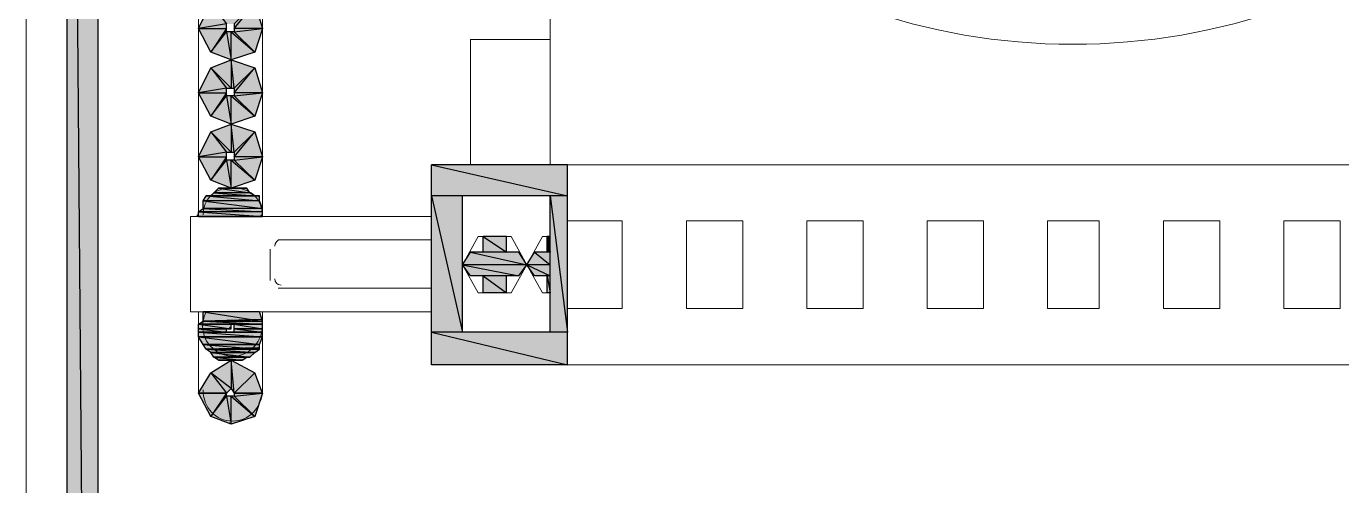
# Model space of a CAD drawing. Header units: millimetres. Extents: x 50 to 186, y -32 to 33.
# Drawn here: x 112.392 to 113.566, y -7.509 to -7.098 of the extents above; entities that cross this region are included whole.
import ezdxf

# ---------------------------------------------------------------- set-up
doc = ezdxf.new("R2010")
doc.units = ezdxf.units.MM
doc.layers.add('Prumada Eletrica', color=40, linetype='Continuous', lineweight=30)

msp = doc.modelspace()

# ---------------------------------------------------------------- hatches: boundary and pattern name
at = {"layer": 'Prumada Eletrica', "true_color": 0x000007}
h = msp.add_hatch(color=7, dxfattribs=at)
h.paths.add_polyline_path([(112.456, -5.9843), (112.4281, -5.9843), (112.456, -9.3282)])
h.paths.add_polyline_path([(112.4281, -5.9843), (112.456, -9.3282), (112.4281, -9.3282)])
h = msp.add_hatch(color=7, dxfattribs=at)
h.paths.add_polyline_path([(112.5957, -7.1213), (112.5775, -7.1031), (112.6026, -7.1003)])
h.paths.add_polyline_path([(112.5775, -7.1031), (112.6026, -7.1003), (112.5775, -7.1003)])
h.paths.add_polyline_path([(112.6026, -7.1003), (112.5775, -7.1003), (112.5957, -7.078)])
h.paths.add_polyline_path([(112.5775, -7.1003), (112.5957, -7.078), (112.5775, -7.0961)])
h.paths.add_polyline_path([(112.5957, -7.078), (112.5775, -7.0961), (112.5747, -7.071)])
h.paths.add_polyline_path([(112.5775, -7.0961), (112.5747, -7.071), (112.5747, -7.0961)])
h.paths.add_polyline_path([(112.5747, -7.071), (112.5747, -7.0961), (112.5566, -7.078)])
h.paths.add_polyline_path([(112.5747, -7.0961), (112.5566, -7.078), (112.5705, -7.0961)])
h.paths.add_polyline_path([(112.5566, -7.078), (112.5705, -7.0961), (112.5454, -7.1003)])
h.paths.add_polyline_path([(112.5705, -7.0961), (112.5454, -7.1003), (112.5705, -7.1003)])
h.paths.add_polyline_path([(112.5454, -7.1003), (112.5705, -7.1003), (112.5566, -7.1213)])
h.paths.add_polyline_path([(112.5705, -7.1003), (112.5566, -7.1213), (112.5705, -7.1031)])
h.paths.add_polyline_path([(112.5566, -7.1213), (112.5705, -7.1031), (112.5747, -7.1283)])
h.paths.add_polyline_path([(112.5705, -7.1031), (112.5747, -7.1283), (112.5747, -7.1031)])
h.paths.add_polyline_path([(112.5747, -7.1283), (112.5747, -7.1031), (112.5957, -7.1213)])
h.paths.add_polyline_path([(112.5747, -7.1031), (112.5957, -7.1213), (112.5775, -7.1031)])
h = msp.add_hatch(color=7, dxfattribs=at)
h.paths.add_polyline_path([(112.5957, -7.1786), (112.5775, -7.1604), (112.6026, -7.1576)])
h.paths.add_polyline_path([(112.5775, -7.1604), (112.6026, -7.1576), (112.5775, -7.1576)])
h.paths.add_polyline_path([(112.6026, -7.1576), (112.5775, -7.1576), (112.5957, -7.1353)])
h.paths.add_polyline_path([(112.5775, -7.1576), (112.5957, -7.1353), (112.5775, -7.1534)])
h.paths.add_polyline_path([(112.5957, -7.1353), (112.5775, -7.1534), (112.5747, -7.1283)])
h.paths.add_polyline_path([(112.5775, -7.1534), (112.5747, -7.1283), (112.5747, -7.1534)])
h.paths.add_polyline_path([(112.5747, -7.1283), (112.5747, -7.1534), (112.5566, -7.1353)])
h.paths.add_polyline_path([(112.5747, -7.1534), (112.5566, -7.1353), (112.5705, -7.1534)])
h.paths.add_polyline_path([(112.5566, -7.1353), (112.5705, -7.1534), (112.5454, -7.1576)])
h.paths.add_polyline_path([(112.5705, -7.1534), (112.5454, -7.1576), (112.5705, -7.1576)])
h.paths.add_polyline_path([(112.5454, -7.1576), (112.5705, -7.1576), (112.5566, -7.1786)])
h.paths.add_polyline_path([(112.5705, -7.1576), (112.5566, -7.1786), (112.5705, -7.1604)])
h.paths.add_polyline_path([(112.5566, -7.1786), (112.5705, -7.1604), (112.5747, -7.1855)])
h.paths.add_polyline_path([(112.5705, -7.1604), (112.5747, -7.1855), (112.5747, -7.1604)])
h.paths.add_polyline_path([(112.5747, -7.1855), (112.5747, -7.1604), (112.5957, -7.1786)])
h.paths.add_polyline_path([(112.5747, -7.1604), (112.5957, -7.1786), (112.5775, -7.1604)])
h = msp.add_hatch(color=7, dxfattribs=at)
h.paths.add_polyline_path([(112.5957, -7.2358), (112.5775, -7.2177), (112.6026, -7.2149)])
h.paths.add_polyline_path([(112.5775, -7.2177), (112.6026, -7.2149), (112.5775, -7.2149)])
h.paths.add_polyline_path([(112.6026, -7.2149), (112.5775, -7.2149), (112.5957, -7.1925)])
h.paths.add_polyline_path([(112.5775, -7.2149), (112.5957, -7.1925), (112.5775, -7.2107)])
h.paths.add_polyline_path([(112.5957, -7.1925), (112.5775, -7.2107), (112.5747, -7.1855)])
h.paths.add_polyline_path([(112.5775, -7.2107), (112.5747, -7.1855), (112.5747, -7.2107)])
h.paths.add_polyline_path([(112.5747, -7.1855), (112.5747, -7.2107), (112.5566, -7.1925)])
h.paths.add_polyline_path([(112.5747, -7.2107), (112.5566, -7.1925), (112.5705, -7.2107)])
h.paths.add_polyline_path([(112.5566, -7.1925), (112.5705, -7.2107), (112.5454, -7.2149)])
h.paths.add_polyline_path([(112.5705, -7.2107), (112.5454, -7.2149), (112.5705, -7.2149)])
h.paths.add_polyline_path([(112.5454, -7.2149), (112.5705, -7.2149), (112.5566, -7.2358)])
h.paths.add_polyline_path([(112.5705, -7.2149), (112.5566, -7.2358), (112.5705, -7.2177)])
h.paths.add_polyline_path([(112.5566, -7.2358), (112.5705, -7.2177), (112.5747, -7.2428)])
h.paths.add_polyline_path([(112.5705, -7.2177), (112.5747, -7.2428), (112.5747, -7.2177)])
h.paths.add_polyline_path([(112.5747, -7.2428), (112.5747, -7.2177), (112.5957, -7.2358)])
h.paths.add_polyline_path([(112.5747, -7.2177), (112.5957, -7.2358), (112.5775, -7.2177)])
h = msp.add_hatch(color=7, dxfattribs=at)
h.paths.add_polyline_path([(112.875, -7.2219), (112.7535, -7.2219), (112.875, -7.2498)])
h.paths.add_polyline_path([(112.7535, -7.2219), (112.875, -7.2498), (112.7535, -7.2498)])
h = msp.add_hatch(color=7, dxfattribs=at)
h.paths.add_polyline_path([(112.5915, -7.247), (112.5593, -7.247), (112.5957, -7.2498)])
h.paths.add_polyline_path([(112.5593, -7.247), (112.5957, -7.2498), (112.5566, -7.2498)])
h = msp.add_hatch(color=7, dxfattribs=at)
h.paths.add_polyline_path([(112.5887, -7.2428), (112.5635, -7.2428), (112.5915, -7.247)])
h.paths.add_polyline_path([(112.5635, -7.2428), (112.5915, -7.247), (112.5593, -7.247)])
h = msp.add_hatch(color=7, dxfattribs=at)
h.paths.add_polyline_path([(112.5999, -7.2498), (112.5524, -7.2498), (112.5999, -7.254)])
h.paths.add_polyline_path([(112.5524, -7.2498), (112.5999, -7.254), (112.5496, -7.254)])
h = msp.add_hatch(color=7, dxfattribs=at)
h.paths.add_polyline_path([(112.5999, -7.254), (112.5496, -7.254), (112.6026, -7.261)])
h.paths.add_polyline_path([(112.5496, -7.254), (112.6026, -7.261), (112.5496, -7.261)])
h = msp.add_hatch(color=7, dxfattribs=at)
h.paths.add_polyline_path([(112.7814, -7.2498), (112.7535, -7.2498), (112.7814, -7.3713)])
h.paths.add_polyline_path([(112.7535, -7.2498), (112.7814, -7.3713), (112.7535, -7.3713)])
h = msp.add_hatch(color=7, dxfattribs=at)
h.paths.add_polyline_path([(112.875, -7.2498), (112.8597, -7.2498), (112.875, -7.3713)])
h.paths.add_polyline_path([(112.8597, -7.2498), (112.875, -7.3713), (112.8597, -7.3713)])
h = msp.add_hatch(color=7, dxfattribs=at)
h.paths.add_polyline_path([(112.6026, -7.261), (112.5496, -7.261), (112.6026, -7.2638)])
h.paths.add_polyline_path([(112.5496, -7.261), (112.6026, -7.2638), (112.5454, -7.2638)])
h = msp.add_hatch(color=7, dxfattribs=at)
h.paths.add_polyline_path([(112.6026, -7.2638), (112.5454, -7.2638), (112.6026, -7.268)])
h.paths.add_polyline_path([(112.5454, -7.2638), (112.6026, -7.268), (112.5454, -7.268)])
h.paths.add_polyline_path([(112.6026, -7.268), (112.5454, -7.268)])
h.paths.add_polyline_path([(112.5454, -7.268), (112.6026, -7.268)])
h = msp.add_hatch(color=7, dxfattribs=at)
h.paths.add_polyline_path([(112.8205, -7.2861), (112.7996, -7.2861), (112.8205, -7.3001)])
h.paths.add_polyline_path([(112.7996, -7.2861), (112.8205, -7.3001), (112.7996, -7.3001)])
h = msp.add_hatch(color=7, dxfattribs=at)
h.paths.add_polyline_path([(112.8597, -7.2861), (112.8569, -7.2861), (112.8597, -7.3001)])
h.paths.add_polyline_path([(112.8569, -7.2861), (112.8597, -7.3001), (112.8569, -7.3001)])
h = msp.add_hatch(color=7, dxfattribs=at)
h.paths.add_polyline_path([(112.8317, -7.3001), (112.7884, -7.3001), (112.8387, -7.3112)])
h.paths.add_polyline_path([(112.7884, -7.3001), (112.8387, -7.3112), (112.7814, -7.3112)])
h = msp.add_hatch(color=7, dxfattribs=at)
h.paths.add_polyline_path([(112.8597, -7.3001), (112.8457, -7.3001), (112.8597, -7.3112)])
h.paths.add_polyline_path([(112.8457, -7.3001), (112.8597, -7.3112), (112.8387, -7.3112)])
h = msp.add_hatch(color=7, dxfattribs=at)
h.paths.add_polyline_path([(112.8387, -7.3112), (112.7814, -7.3112), (112.8317, -7.321)])
h.paths.add_polyline_path([(112.7814, -7.3112), (112.8317, -7.321), (112.7884, -7.321)])
h = msp.add_hatch(color=7, dxfattribs=at)
h.paths.add_polyline_path([(112.8597, -7.3112), (112.8387, -7.3112), (112.8597, -7.321)])
h.paths.add_polyline_path([(112.8387, -7.3112), (112.8597, -7.321), (112.8457, -7.321)])
h = msp.add_hatch(color=7, dxfattribs=at)
h.paths.add_polyline_path([(112.8205, -7.321), (112.7996, -7.321), (112.8205, -7.3364)])
h.paths.add_polyline_path([(112.7996, -7.321), (112.8205, -7.3364), (112.7996, -7.3364)])
h = msp.add_hatch(color=7, dxfattribs=at)
h.paths.add_polyline_path([(112.8597, -7.321), (112.8569, -7.321), (112.8597, -7.3364)])
h.paths.add_polyline_path([(112.8569, -7.321), (112.8597, -7.3364), (112.8569, -7.3364)])
h = msp.add_hatch(color=7, dxfattribs=at)
h.paths.add_polyline_path([(112.5999, -7.3532), (112.5496, -7.3532), (112.6026, -7.3615)])
h.paths.add_polyline_path([(112.5496, -7.3532), (112.6026, -7.3615), (112.5496, -7.3615)])
h.paths.add_polyline_path([(112.6026, -7.3615), (112.5496, -7.3615)])
h.paths.add_polyline_path([(112.5496, -7.3615), (112.6026, -7.3615), (112.6026, -7.3601)])
h = msp.add_hatch(color=7, dxfattribs=at)
h.paths.add_polyline_path([(112.6026, -7.3615), (112.5496, -7.3615), (112.6026, -7.3643)])
h.paths.add_polyline_path([(112.5496, -7.3615), (112.6026, -7.3643), (112.5454, -7.3643)])
h.paths.add_polyline_path([(112.6026, -7.3643), (112.5454, -7.3643)])
h.paths.add_polyline_path([(112.5454, -7.3643), (112.6026, -7.3643)])
h.paths.add_polyline_path([(112.6026, -7.3643), (112.5454, -7.3643)])
h.paths.add_polyline_path([(112.6026, -7.3643), (112.5454, -7.3643)])
h = msp.add_hatch(color=7, dxfattribs=at)
h.paths.add_polyline_path([(112.5454, -7.3643), (112.5747, -7.3643), (112.5733, -7.3643)])
h.paths.add_polyline_path([(112.5747, -7.3643), (112.5733, -7.3643), (112.5454, -7.3643)])
h = msp.add_hatch(color=7, dxfattribs=at)
h.paths.add_polyline_path([(112.5454, -7.3643), (112.5747, -7.3643), (112.5733, -7.3643)])
h.paths.add_polyline_path([(112.5747, -7.3643), (112.5733, -7.3643), (112.5454, -7.3643)])
h = msp.add_hatch(color=7, dxfattribs=at)
h.paths.add_polyline_path([(112.5747, -7.3643), (112.5454, -7.3643), (112.5747, -7.3685)])
h.paths.add_polyline_path([(112.5454, -7.3643), (112.5747, -7.3685), (112.5454, -7.3685)])
h = msp.add_hatch(color=7, dxfattribs=at)
h.paths.add_polyline_path([(112.6026, -7.3643), (112.5775, -7.3643), (112.6026, -7.3685)])
h.paths.add_polyline_path([(112.5775, -7.3643), (112.6026, -7.3685), (112.5775, -7.3685)])
h = msp.add_hatch(color=7, dxfattribs=at)
h.paths.add_polyline_path([(112.5705, -7.3685), (112.5454, -7.3685)])
h.paths.add_polyline_path([(112.5705, -7.3685), (112.5454, -7.3685), (112.5747, -7.3685)])
h = msp.add_hatch(color=7, dxfattribs=at)
h.paths.add_polyline_path([(112.5705, -7.3685), (112.5454, -7.3685), (112.5705, -7.3713)])
h.paths.add_polyline_path([(112.5454, -7.3685), (112.5705, -7.3713), (112.5454, -7.3713)])
h = msp.add_hatch(color=7, dxfattribs=at)
h.paths.add_polyline_path([(112.5747, -7.3713), (112.5733, -7.3713), (112.5454, -7.3713)])
h.paths.add_polyline_path([(112.5747, -7.3713), (112.5454, -7.3713), (112.5705, -7.3713)])
h = msp.add_hatch(color=7, dxfattribs=at)
h.paths.add_polyline_path([(112.5454, -7.3713), (112.5747, -7.3713), (112.5733, -7.3713)])
h.paths.add_polyline_path([(112.5747, -7.3713), (112.5733, -7.3713), (112.5454, -7.3713)])
h = msp.add_hatch(color=7, dxfattribs=at)
h.paths.add_polyline_path([(112.5454, -7.3713), (112.5747, -7.3713), (112.5733, -7.3713)])
h.paths.add_polyline_path([(112.5747, -7.3713), (112.5733, -7.3713), (112.5454, -7.3713)])
h = msp.add_hatch(color=7, dxfattribs=at)
h.paths.add_polyline_path([(112.5454, -7.3713), (112.5747, -7.3713), (112.5733, -7.3713)])
h.paths.add_polyline_path([(112.5747, -7.3713), (112.5733, -7.3713), (112.5454, -7.3713)])
h = msp.add_hatch(color=7, dxfattribs=at)
h.paths.add_polyline_path([(112.6026, -7.3713), (112.5454, -7.3713), (112.6026, -7.3755)])
h.paths.add_polyline_path([(112.5454, -7.3713), (112.6026, -7.3755), (112.5454, -7.3755)])
h.paths.add_polyline_path([(112.6026, -7.3755), (112.5454, -7.3755)])
h.paths.add_polyline_path([(112.5454, -7.3755), (112.6026, -7.3755)])
h = msp.add_hatch(color=7, dxfattribs=at)
h.paths.add_polyline_path([(112.6026, -7.3755), (112.5454, -7.3755), (112.5999, -7.3825)])
h.paths.add_polyline_path([(112.5454, -7.3755), (112.5999, -7.3825), (112.5496, -7.3825)])
h.paths.add_polyline_path([(112.5999, -7.3825), (112.5496, -7.3825)])
h.paths.add_polyline_path([(112.5496, -7.3825), (112.5999, -7.3825), (112.5985, -7.3825)])
h = msp.add_hatch(color=7, dxfattribs=at)
h.paths.add_polyline_path([(112.6026, -7.3685), (112.5775, -7.3685), (112.6026, -7.3713)])
h.paths.add_polyline_path([(112.5775, -7.3685), (112.6026, -7.3713), (112.5775, -7.3713)])
h = msp.add_hatch(color=7, dxfattribs=at)
h.paths.add_polyline_path([(112.875, -7.3713), (112.7535, -7.3713), (112.875, -7.4006)])
h.paths.add_polyline_path([(112.7535, -7.3713), (112.875, -7.4006), (112.7535, -7.4006)])
h = msp.add_hatch(color=7, dxfattribs=at)
h.paths.add_polyline_path([(112.5999, -7.3825), (112.5496, -7.3825), (112.5999, -7.3867)])
h.paths.add_polyline_path([(112.5496, -7.3825), (112.5999, -7.3867), (112.5524, -7.3867)])
h.paths.add_polyline_path([(112.5999, -7.3867), (112.5524, -7.3867)])
h.paths.add_polyline_path([(112.5524, -7.3867), (112.5999, -7.3867), (112.5985, -7.3853)])
h = msp.add_hatch(color=7, dxfattribs=at)
h.paths.add_polyline_path([(112.5999, -7.3867), (112.5524, -7.3867), (112.5957, -7.3895)])
h.paths.add_polyline_path([(112.5524, -7.3867), (112.5957, -7.3895), (112.5566, -7.3895)])
h.paths.add_polyline_path([(112.5957, -7.3895), (112.5566, -7.3895)])
h.paths.add_polyline_path([(112.5566, -7.3895), (112.5957, -7.3895)])
h = msp.add_hatch(color=7, dxfattribs=at)
h.paths.add_polyline_path([(112.6026, -7.4258), (112.5957, -7.4076), (112.5775, -7.4258)])
h.paths.add_polyline_path([(112.5957, -7.4076), (112.5775, -7.4258), (112.5747, -7.3965)])
h.paths.add_polyline_path([(112.5775, -7.4258), (112.5747, -7.3965), (112.5747, -7.4216)])
h.paths.add_polyline_path([(112.5747, -7.3965), (112.5747, -7.4216), (112.5566, -7.4076)])
h.paths.add_polyline_path([(112.5747, -7.4216), (112.5566, -7.4076), (112.5705, -7.4258)])
h.paths.add_polyline_path([(112.5566, -7.4076), (112.5705, -7.4258), (112.5454, -7.4258)])
h = msp.add_hatch(color=7, dxfattribs=at)
h.paths.add_polyline_path([(112.5957, -7.3895), (112.5566, -7.3895), (112.5915, -7.3937)])
h.paths.add_polyline_path([(112.5566, -7.3895), (112.5915, -7.3937), (112.5593, -7.3937)])
h = msp.add_hatch(color=7, dxfattribs=at)
h.paths.add_polyline_path([(112.5887, -7.3937), (112.5593, -7.3937)])
h.paths.add_polyline_path([(112.5887, -7.3937), (112.5593, -7.3937), (112.5915, -7.3937)])
h = msp.add_hatch(color=7, dxfattribs=at)
h.paths.add_polyline_path([(112.5887, -7.3937), (112.5593, -7.3937), (112.5845, -7.3965)])
h.paths.add_polyline_path([(112.5593, -7.3937), (112.5845, -7.3965), (112.5635, -7.3965)])
h.paths.add_polyline_path([(112.5845, -7.3965), (112.5635, -7.3965)])
h.paths.add_polyline_path([(112.5635, -7.3965), (112.5845, -7.3965)])
h = msp.add_hatch(color=7, dxfattribs=at)
h.paths.add_polyline_path([(112.5454, -7.4258), (112.5705, -7.4258), (112.5566, -7.4467)])
h.paths.add_polyline_path([(112.5705, -7.4258), (112.5566, -7.4467), (112.5705, -7.4286)])
h.paths.add_polyline_path([(112.5566, -7.4467), (112.5705, -7.4286), (112.5747, -7.4537)])
h.paths.add_polyline_path([(112.5705, -7.4286), (112.5747, -7.4537), (112.5747, -7.4286)])
h.paths.add_polyline_path([(112.5747, -7.4537), (112.5747, -7.4286), (112.5957, -7.4467)])
h.paths.add_polyline_path([(112.5747, -7.4286), (112.5957, -7.4467), (112.5775, -7.4286)])
h.paths.add_polyline_path([(112.5957, -7.4467), (112.5775, -7.4286), (112.6026, -7.4258)])
h.paths.add_polyline_path([(112.5775, -7.4286), (112.6026, -7.4258), (112.5775, -7.4258)])

# ---------------------------------------------------------------- linework, layer by layer
at = {"layer": 'Prumada Eletrica', "color": 7, "linetype": 'Continuous', "lineweight": 20, "true_color": 0x000007}
for points in [[(112.3917, -5.6198), (114.248, -5.6198), (114.248, -9.3282), (112.3917, -9.3282)], [(113.322, -7.2219), (113.8933, -7.2219), (113.8933, -7.4006), (112.7535, -7.4006), (112.7535, -7.2219)], [(112.875, -7.3504), (112.9239, -7.3504), (112.9239, -7.2721), (112.875, -7.2721)], [(112.9812, -7.3504), (113.0315, -7.3504), (113.0315, -7.2721), (112.9812, -7.2721)], [(113.0887, -7.3504), (113.139, -7.3504), (113.139, -7.2721), (113.0887, -7.2721)], [(113.1963, -7.3504), (113.2466, -7.3504), (113.2466, -7.2721), (113.1963, -7.2721)], [(113.3038, -7.3504), (113.3499, -7.3504), (113.3499, -7.2721), (113.3038, -7.2721)], [(113.4072, -7.3504), (113.4575, -7.3504), (113.4575, -7.2721), (113.4072, -7.2721)], [(113.5147, -7.3504), (113.565, -7.3504), (113.565, -7.2721), (113.5147, -7.2721)], [(112.7954, -7.2861), (112.7814, -7.3112), (112.7954, -7.3364), (112.8247, -7.3364), (112.8387, -7.3112), (112.8247, -7.2861)]]:
    msp.add_lwpolyline(points, close=True, dxfattribs=at)
for points in [[(112.456, -9.3282), (112.456, -5.7692), (112.456, -5.7692)], [(114.248, -5.8488), (114.248, -9.3282), (112.3917, -9.3282), (112.3917, -5.8488)], [(112.4281, -5.9843), (112.4281, -9.3282), (112.456, -9.3282), (112.4127, -9.3282)], [(112.5454, -7.268), (112.5454, -6.3601), (112.5454, -6.3601)], [(112.6026, -6.3601), (112.6026, -7.268), (112.6026, -7.268)], [(112.8597, -7.2219), (112.8597, -6.8783), (112.8597, -6.8783)], [(112.7884, -7.2219), (112.7884, -7.1101), (112.8597, -7.1101)], [(112.875, -7.2219), (112.875, -7.4006), (112.875, -7.4006)], [(112.5775, -7.2428), (112.5747, -7.2428), (112.5705, -7.2428)], [(112.8597, -7.2498), (112.7814, -7.2498), (112.7814, -7.3713), (112.8597, -7.3713)], [(112.8597, -7.2498), (112.8597, -7.3713), (112.8597, -7.3713)], [(112.5384, -7.268), (112.6459, -7.268), (112.6459, -7.268)], [(112.7535, -7.268), (112.5384, -7.268), (112.5384, -7.3532), (112.7535, -7.3532)], [(112.5454, -7.268), (112.544, -7.2666), (112.544, -7.2666)], [(112.6026, -7.268), (112.6013, -7.2666), (112.6013, -7.2666)], [(112.6166, -7.2889), (112.7535, -7.2889), (112.7535, -7.2889)], [(112.7996, -7.2861), (112.7996, -7.3001), (112.7996, -7.3001)], [(112.8205, -7.2861), (112.8205, -7.3001), (112.8205, -7.3001)], [(112.8597, -7.2861), (112.8527, -7.2861), (112.8387, -7.3112), (112.8527, -7.3364), (112.8597, -7.3364)], [(112.8527, -7.2861), (112.8569, -7.2861), (112.8569, -7.3001)], [(112.6096, -7.3252), (112.6096, -7.2973), (112.6096, -7.2973)], [(112.7884, -7.3001), (112.7996, -7.3001), (112.7996, -7.3001)], [(112.8205, -7.3001), (112.8317, -7.3001), (112.8317, -7.3001)], [(112.8457, -7.3001), (112.8569, -7.3001), (112.8569, -7.3001)], [(112.7884, -7.321), (112.7996, -7.321), (112.7996, -7.321)], [(112.7996, -7.321), (112.7996, -7.3364), (112.7996, -7.3364)], [(112.8205, -7.321), (112.8205, -7.3364), (112.8205, -7.3364)], [(112.8205, -7.321), (112.8317, -7.321), (112.8317, -7.321)], [(112.8457, -7.321), (112.8569, -7.321), (112.8569, -7.321)], [(112.8569, -7.321), (112.8569, -7.3364), (112.8569, -7.3364)], [(112.7535, -7.3322), (112.6166, -7.3322), (112.6166, -7.3322)], [(112.5454, -7.4258), (112.5454, -7.3532), (112.5454, -7.3532)], [(112.6026, -7.3532), (112.6026, -7.4258), (112.6026, -7.4258)], [(112.5747, -7.3685), (112.5733, -7.3671), (112.5733, -7.3671)], [(112.5747, -7.4537), (112.5733, -7.4523), (112.5733, -7.4523)]]:
    msp.add_lwpolyline(points, dxfattribs=at)
at = {"layer": 'Prumada Eletrica', "color": 7, "linetype": 'Continuous', "lineweight": -2, "true_color": 0x000007}
for points in [[(112.456, -5.9843), (112.4281, -5.9843), (112.456, -9.3282)], [(112.4281, -5.9843), (112.456, -9.3282), (112.4281, -9.3282)], [(112.5566, -7.078), (112.5705, -7.0961), (112.5454, -7.1003)], [(112.6026, -7.1003), (112.5775, -7.1003), (112.5957, -7.078)], [(112.5775, -7.1003), (112.5957, -7.078), (112.5775, -7.0961)], [(112.5705, -7.0961), (112.5454, -7.1003), (112.5705, -7.1003)], [(112.5454, -7.1003), (112.5705, -7.1003), (112.5566, -7.1213)], [(112.5705, -7.1003), (112.5566, -7.1213), (112.5705, -7.1031)], [(112.5566, -7.1213), (112.5705, -7.1031), (112.5747, -7.1283)], [(112.5705, -7.1031), (112.5747, -7.1283), (112.5747, -7.1031)], [(112.5747, -7.1283), (112.5747, -7.1031), (112.5957, -7.1213)], [(112.5747, -7.1031), (112.5957, -7.1213), (112.5775, -7.1031)], [(112.5957, -7.1213), (112.5775, -7.1031), (112.6026, -7.1003)], [(112.5775, -7.1031), (112.6026, -7.1003), (112.5775, -7.1003)], [(112.5747, -7.1283), (112.5747, -7.1534), (112.5566, -7.1353)], [(112.5957, -7.1353), (112.5775, -7.1534), (112.5747, -7.1283)], [(112.5775, -7.1534), (112.5747, -7.1283), (112.5747, -7.1534)], [(112.5566, -7.1353), (112.5705, -7.1534), (112.5454, -7.1576)], [(112.5747, -7.1534), (112.5566, -7.1353), (112.5705, -7.1534)], [(112.6026, -7.1576), (112.5775, -7.1576), (112.5957, -7.1353)], [(112.5775, -7.1576), (112.5957, -7.1353), (112.5775, -7.1534)], [(112.5705, -7.1534), (112.5454, -7.1576), (112.5705, -7.1576)], [(112.5454, -7.1576), (112.5705, -7.1576), (112.5566, -7.1786)], [(112.5705, -7.1576), (112.5566, -7.1786), (112.5705, -7.1604)], [(112.5566, -7.1786), (112.5705, -7.1604), (112.5747, -7.1855)], [(112.5705, -7.1604), (112.5747, -7.1855), (112.5747, -7.1604)], [(112.5747, -7.1855), (112.5747, -7.1604), (112.5957, -7.1786)], [(112.5747, -7.1604), (112.5957, -7.1786), (112.5775, -7.1604)], [(112.5957, -7.1786), (112.5775, -7.1604), (112.6026, -7.1576)], [(112.5775, -7.1604), (112.6026, -7.1576), (112.5775, -7.1576)], [(112.5747, -7.1855), (112.5747, -7.2107), (112.5566, -7.1925)], [(112.5957, -7.1925), (112.5775, -7.2107), (112.5747, -7.1855)], [(112.5775, -7.2107), (112.5747, -7.1855), (112.5747, -7.2107)], [(112.5566, -7.1925), (112.5705, -7.2107), (112.5454, -7.2149)], [(112.5747, -7.2107), (112.5566, -7.1925), (112.5705, -7.2107)], [(112.6026, -7.2149), (112.5775, -7.2149), (112.5957, -7.1925)], [(112.5775, -7.2149), (112.5957, -7.1925), (112.5775, -7.2107)], [(112.5705, -7.2107), (112.5454, -7.2149), (112.5705, -7.2149)], [(112.5454, -7.2149), (112.5705, -7.2149), (112.5566, -7.2358)], [(112.5705, -7.2149), (112.5566, -7.2358), (112.5705, -7.2177)], [(112.5566, -7.2358), (112.5705, -7.2177), (112.5747, -7.2428)], [(112.5705, -7.2177), (112.5747, -7.2428), (112.5747, -7.2177)], [(112.5747, -7.2428), (112.5747, -7.2177), (112.5957, -7.2358)], [(112.5747, -7.2177), (112.5957, -7.2358), (112.5775, -7.2177)], [(112.5957, -7.2358), (112.5775, -7.2177), (112.6026, -7.2149)], [(112.5775, -7.2177), (112.6026, -7.2149), (112.5775, -7.2149)], [(112.875, -7.2219), (112.7535, -7.2219), (112.875, -7.2498)], [(112.7535, -7.2219), (112.875, -7.2498), (112.7535, -7.2498)], [(112.5593, -7.247), (112.5957, -7.2498), (112.5566, -7.2498)], [(112.5635, -7.2428), (112.5915, -7.247), (112.5593, -7.247)], [(112.5915, -7.247), (112.5593, -7.247), (112.5957, -7.2498)], [(112.5663, -7.2428), (112.5887, -7.2428), (112.5635, -7.2428)], [(112.5887, -7.2428), (112.5635, -7.2428), (112.5915, -7.247)], [(112.5705, -7.2428), (112.5817, -7.2428), (112.5663, -7.2428)], [(112.5817, -7.2428), (112.5663, -7.2428), (112.5887, -7.2428)], [(112.5775, -7.2428), (112.5705, -7.2428), (112.5817, -7.2428)], [(112.5524, -7.2498), (112.5999, -7.254), (112.5496, -7.254)], [(112.5999, -7.254), (112.5496, -7.254), (112.6026, -7.261)], [(112.5496, -7.254), (112.6026, -7.261), (112.5496, -7.261)], [(112.5566, -7.2498), (112.5999, -7.2498), (112.5524, -7.2498)], [(112.5999, -7.2498), (112.5524, -7.2498), (112.5999, -7.254)], [(112.5957, -7.2498), (112.5566, -7.2498), (112.5999, -7.2498)], [(112.7814, -7.2498), (112.7535, -7.2498), (112.7814, -7.3713)], [(112.7535, -7.2498), (112.7814, -7.3713), (112.7535, -7.3713)], [(112.875, -7.2498), (112.8597, -7.2498), (112.875, -7.3713)], [(112.8597, -7.2498), (112.875, -7.3713), (112.8597, -7.3713)], [(112.5496, -7.261), (112.6026, -7.2638), (112.5454, -7.2638)], [(112.6026, -7.2638), (112.5454, -7.2638), (112.6026, -7.268)], [(112.5454, -7.2638), (112.6026, -7.268), (112.5454, -7.268)], [(112.6026, -7.268), (112.5454, -7.268)], [(112.5454, -7.268), (112.6026, -7.268), (112.6026, -7.268)], [(112.6026, -7.261), (112.5496, -7.261), (112.6026, -7.2638)], [(112.8205, -7.2861), (112.7996, -7.2861), (112.8205, -7.3001)], [(112.7996, -7.2861), (112.8205, -7.3001), (112.7996, -7.3001)], [(112.8597, -7.2861), (112.8569, -7.2861), (112.8597, -7.3001)], [(112.8569, -7.2861), (112.8597, -7.3001), (112.8569, -7.3001)], [(112.7884, -7.3001), (112.8387, -7.3112), (112.7814, -7.3112)], [(112.8317, -7.3001), (112.7884, -7.3001), (112.8387, -7.3112)], [(112.8457, -7.3001), (112.8597, -7.3112), (112.8387, -7.3112)], [(112.8597, -7.3001), (112.8457, -7.3001), (112.8597, -7.3112)], [(112.8387, -7.3112), (112.7814, -7.3112), (112.8317, -7.321)], [(112.7814, -7.3112), (112.8317, -7.321), (112.7884, -7.321)], [(112.8597, -7.3112), (112.8387, -7.3112), (112.8597, -7.321)], [(112.8387, -7.3112), (112.8597, -7.321), (112.8457, -7.321)], [(112.8205, -7.321), (112.7996, -7.321), (112.8205, -7.3364)], [(112.7996, -7.321), (112.8205, -7.3364), (112.7996, -7.3364)], [(112.8597, -7.321), (112.8569, -7.321), (112.8597, -7.3364)], [(112.8569, -7.321), (112.8597, -7.3364), (112.8569, -7.3364)], [(112.5999, -7.3532), (112.5496, -7.3532), (112.6026, -7.3615)], [(112.5496, -7.3532), (112.6026, -7.3615), (112.5496, -7.3615)], [(112.5496, -7.3615), (112.6026, -7.3643), (112.5454, -7.3643)], [(112.6026, -7.3643), (112.5454, -7.3643)], [(112.5454, -7.3643), (112.6026, -7.3643), (112.6026, -7.3643)], [(112.6026, -7.3643), (112.6026, -7.3643), (112.5454, -7.3643)], [(112.6026, -7.3643), (112.5454, -7.3643)], [(112.5454, -7.3643), (112.5747, -7.3643), (112.5733, -7.3643)], [(112.5747, -7.3643), (112.5733, -7.3643), (112.5454, -7.3643)], [(112.5454, -7.3643), (112.5747, -7.3643), (112.5733, -7.3643)], [(112.5747, -7.3643), (112.5733, -7.3643), (112.5454, -7.3643)], [(112.5747, -7.3643), (112.5454, -7.3643), (112.5747, -7.3685)], [(112.5454, -7.3643), (112.5747, -7.3685), (112.5454, -7.3685)], [(112.5496, -7.3615), (112.6026, -7.3615), (112.6026, -7.3601)], [(112.6026, -7.3615), (112.5496, -7.3615)], [(112.6026, -7.3615), (112.5496, -7.3615), (112.6026, -7.3643)], [(112.5747, -7.3643), (112.6026, -7.3643), (112.6026, -7.3643)], [(112.6026, -7.3643), (112.6026, -7.3643), (112.5747, -7.3643)], [(112.6026, -7.3643), (112.5747, -7.3643)], [(112.5747, -7.3643), (112.6026, -7.3643), (112.5775, -7.3643)], [(112.6026, -7.3643), (112.5775, -7.3643), (112.6026, -7.3685)], [(112.5775, -7.3643), (112.6026, -7.3685), (112.5775, -7.3685)], [(112.5705, -7.3685), (112.5705, -7.3685), (112.5454, -7.3685)], [(112.5705, -7.3685), (112.5454, -7.3685), (112.5747, -7.3685)], [(112.5454, -7.3685), (112.5705, -7.3685), (112.5705, -7.3685)], [(112.5705, -7.3685), (112.5705, -7.3685), (112.5454, -7.3685)], [(112.5454, -7.3685), (112.5705, -7.3685), (112.5705, -7.3685)], [(112.5705, -7.3685), (112.5705, -7.3685), (112.5454, -7.3685)], [(112.5705, -7.3685), (112.5454, -7.3685)], [(112.5454, -7.3685), (112.5705, -7.3685), (112.5705, -7.3685)], [(112.5454, -7.3685), (112.5705, -7.3685), (112.5705, -7.3685)], [(112.5705, -7.3685), (112.5705, -7.3685), (112.5454, -7.3685)], [(112.5454, -7.3685), (112.5705, -7.3685), (112.5705, -7.3685)], [(112.5705, -7.3685), (112.5705, -7.3685), (112.5454, -7.3685)], [(112.5454, -7.3685), (112.5705, -7.3685), (112.5705, -7.3685)], [(112.5705, -7.3685), (112.5705, -7.3685), (112.5454, -7.3685)], [(112.5705, -7.3685), (112.5454, -7.3685), (112.5705, -7.3713)], [(112.5454, -7.3685), (112.5705, -7.3713), (112.5454, -7.3713)], [(112.5454, -7.3713), (112.5705, -7.3713), (112.5705, -7.3713)], [(112.5705, -7.3713), (112.5705, -7.3713), (112.5454, -7.3713)], [(112.5454, -7.3713), (112.5705, -7.3713), (112.5705, -7.3713)], [(112.5705, -7.3713), (112.5705, -7.3713), (112.5454, -7.3713)], [(112.5454, -7.3713), (112.5705, -7.3713), (112.5705, -7.3713)], [(112.5705, -7.3713), (112.5705, -7.3713), (112.5454, -7.3713)], [(112.5747, -7.3713), (112.5733, -7.3713), (112.5454, -7.3713)], [(112.5747, -7.3713), (112.5454, -7.3713), (112.5705, -7.3713)], [(112.5454, -7.3713), (112.5747, -7.3713), (112.5733, -7.3713)], [(112.5747, -7.3713), (112.5733, -7.3713), (112.5454, -7.3713)], [(112.5454, -7.3713), (112.5747, -7.3713), (112.5733, -7.3713)], [(112.5747, -7.3713), (112.5733, -7.3713), (112.5454, -7.3713)], [(112.5454, -7.3713), (112.5747, -7.3713), (112.5733, -7.3713)], [(112.5747, -7.3713), (112.5733, -7.3713), (112.5454, -7.3713)], [(112.6026, -7.3713), (112.5454, -7.3713), (112.6026, -7.3755)], [(112.5454, -7.3713), (112.6026, -7.3755), (112.5454, -7.3755)], [(112.6026, -7.3755), (112.5454, -7.3755)], [(112.5454, -7.3755), (112.6026, -7.3755), (112.6026, -7.3755)], [(112.6026, -7.3755), (112.5454, -7.3755), (112.5999, -7.3825)], [(112.5454, -7.3755), (112.5999, -7.3825), (112.5496, -7.3825)], [(112.5775, -7.3713), (112.6026, -7.3713), (112.5747, -7.3713)], [(112.5747, -7.3713), (112.6026, -7.3713), (112.6026, -7.3713)], [(112.6026, -7.3713), (112.6026, -7.3713), (112.5747, -7.3713)], [(112.5775, -7.3685), (112.6026, -7.3685), (112.6026, -7.3685)], [(112.6026, -7.3685), (112.6026, -7.3685), (112.5775, -7.3685)], [(112.5775, -7.3685), (112.6026, -7.3685), (112.6026, -7.3685)], [(112.6026, -7.3685), (112.6026, -7.3685), (112.5775, -7.3685)], [(112.5775, -7.3685), (112.6026, -7.3685), (112.6026, -7.3685)], [(112.6026, -7.3685), (112.6026, -7.3685), (112.5775, -7.3685)], [(112.5775, -7.3685), (112.6026, -7.3685), (112.6026, -7.3685)], [(112.6026, -7.3685), (112.6026, -7.3685), (112.5775, -7.3685)], [(112.5775, -7.3685), (112.6026, -7.3685), (112.6026, -7.3685)], [(112.6026, -7.3685), (112.6026, -7.3685), (112.5775, -7.3685)], [(112.5775, -7.3685), (112.6026, -7.3685), (112.6026, -7.3685)], [(112.6026, -7.3685), (112.6026, -7.3685), (112.5775, -7.3685)], [(112.6026, -7.3685), (112.5775, -7.3685), (112.6026, -7.3713)], [(112.5775, -7.3685), (112.6026, -7.3713), (112.5775, -7.3713)], [(112.5775, -7.3713), (112.6026, -7.3713), (112.6026, -7.3713)], [(112.6026, -7.3713), (112.6026, -7.3713), (112.5775, -7.3713)], [(112.6026, -7.3713), (112.5775, -7.3713)], [(112.5775, -7.3713), (112.6026, -7.3713), (112.6026, -7.3713)], [(112.5775, -7.3713), (112.6026, -7.3713), (112.6026, -7.3713)], [(112.6026, -7.3713), (112.6026, -7.3713), (112.5775, -7.3713)], [(112.5775, -7.3713), (112.6026, -7.3713), (112.6026, -7.3713)], [(112.6026, -7.3713), (112.6026, -7.3713), (112.5775, -7.3713)], [(112.5775, -7.3713), (112.6026, -7.3713), (112.6026, -7.3713)], [(112.6026, -7.3713), (112.6026, -7.3713), (112.5775, -7.3713)], [(112.6026, -7.3713), (112.5775, -7.3713)], [(112.875, -7.3713), (112.7535, -7.3713), (112.875, -7.4006)], [(112.7535, -7.3713), (112.875, -7.4006), (112.7535, -7.4006)], [(112.5999, -7.3825), (112.5496, -7.3825)], [(112.5496, -7.3825), (112.5999, -7.3825), (112.5985, -7.3825)], [(112.5999, -7.3825), (112.5496, -7.3825), (112.5999, -7.3867)], [(112.5496, -7.3825), (112.5999, -7.3867), (112.5524, -7.3867)], [(112.5524, -7.3867), (112.5999, -7.3867), (112.5985, -7.3853)], [(112.5999, -7.3867), (112.5524, -7.3867)], [(112.5999, -7.3867), (112.5524, -7.3867), (112.5957, -7.3895)], [(112.5524, -7.3867), (112.5957, -7.3895), (112.5566, -7.3895)], [(112.5957, -7.3895), (112.5566, -7.3895)], [(112.5566, -7.3895), (112.5957, -7.3895), (112.5957, -7.3895)], [(112.5957, -7.3895), (112.5566, -7.3895), (112.5915, -7.3937)], [(112.5566, -7.3895), (112.5915, -7.3937), (112.5593, -7.3937)], [(112.5747, -7.3965), (112.5747, -7.4216), (112.5566, -7.4076)], [(112.5887, -7.3937), (112.5887, -7.3937), (112.5593, -7.3937)], [(112.5887, -7.3937), (112.5593, -7.3937), (112.5915, -7.3937)], [(112.5887, -7.3937), (112.5593, -7.3937), (112.5845, -7.3965)], [(112.5593, -7.3937), (112.5845, -7.3965), (112.5635, -7.3965)], [(112.5845, -7.3965), (112.5635, -7.3965)], [(112.5635, -7.3965), (112.5845, -7.3965), (112.5845, -7.3965)], [(112.5845, -7.3965), (112.5635, -7.3965), (112.5817, -7.3965)], [(112.5635, -7.3965), (112.5817, -7.3965), (112.5705, -7.3965)], [(112.5817, -7.3965), (112.5705, -7.3965), (112.5747, -7.3965)], [(112.5705, -7.3965), (112.5817, -7.3965), (112.5817, -7.3965)], [(112.5817, -7.3965), (112.5817, -7.3965), (112.5705, -7.3965)], [(112.5957, -7.4076), (112.5775, -7.4258), (112.5747, -7.3965)], [(112.5775, -7.4258), (112.5747, -7.3965), (112.5747, -7.4216)], [(112.5566, -7.4076), (112.5705, -7.4258), (112.5454, -7.4258)], [(112.5747, -7.4216), (112.5566, -7.4076), (112.5705, -7.4258)], [(112.6026, -7.4258), (112.5957, -7.4076), (112.5775, -7.4258)], [(112.5454, -7.4258), (112.5705, -7.4258), (112.5566, -7.4467)], [(112.5705, -7.4258), (112.5566, -7.4467), (112.5705, -7.4286)], [(112.5566, -7.4467), (112.5705, -7.4286), (112.5747, -7.4537)], [(112.5705, -7.4286), (112.5747, -7.4537), (112.5747, -7.4286)], [(112.5747, -7.4537), (112.5747, -7.4286), (112.5957, -7.4467)], [(112.5747, -7.4286), (112.5957, -7.4467), (112.5775, -7.4286)], [(112.5957, -7.4467), (112.5775, -7.4286), (112.6026, -7.4258)], [(112.5775, -7.4286), (112.6026, -7.4258), (112.5775, -7.4258)]]:
    msp.add_lwpolyline(points, close=True, dxfattribs=at)
at = {"layer": 'Prumada Eletrica', "color": 7, "linetype": 'Continuous', "lineweight": 20, "true_color": 0x000007}
for points, knots in [([(113.065, -6.0374), (112.8317, -6.1575), (112.7102, -6.4229), (112.7731, -6.6785), (112.7731, -6.6785), (112.8345, -6.9341), (113.0636, -7.1143), (113.3262, -7.1143), (113.3262, -7.1143), (113.5902, -7.1143), (113.8192, -6.9341), (113.8807, -6.6785), (113.8807, -6.6785), (113.9435, -6.4229), (113.822, -6.1575), (113.5888, -6.0374)], [0, 0, 0, 0, 0.0625, 0.0625, 0.0625, 0.062501, 0.125, 0.125, 0.125, 0.125001, 0.1875, 0.1875, 0.1875, 0.187501, 1, 1, 1, 1]), ([(112.5524, -7.3532), (112.5468, -7.3643), (112.5482, -7.3783), (112.5593, -7.3867), (112.5593, -7.3867), (112.5691, -7.3951), (112.5831, -7.3951), (112.5929, -7.3867), (112.5929, -7.3867), (112.6026, -7.3783), (112.6054, -7.3643), (112.5999, -7.3532)], [0, 0, 0, 0, 0.083333, 0.083333, 0.083333, 0.083334, 0.166667, 0.166667, 0.166667, 0.166668, 1, 1, 1, 1])]:
    msp.add_open_spline(points, degree=3, knots=knots, dxfattribs=at)
for points in [[(112.5719, -7.2428), (112.5593, -7.2428), (112.5496, -7.254), (112.5496, -7.2666)], [(112.6026, -7.2666), (112.6026, -7.254), (112.5929, -7.2428), (112.5789, -7.2428)], [(112.6194, -7.2889), (112.6152, -7.2889), (112.6138, -7.2917), (112.6138, -7.2945)], [(112.6138, -7.3238), (112.6138, -7.3266), (112.6152, -7.3294), (112.6194, -7.3294)], [(112.5496, -7.423), (112.5496, -7.4384), (112.5607, -7.4509), (112.5761, -7.4509)], [(112.5761, -7.4509), (112.5901, -7.4509), (112.6026, -7.4384), (112.6026, -7.423)]]:
    msp.add_open_spline(points, degree=3, dxfattribs=at)

doc.saveas('drawing.dxf')
